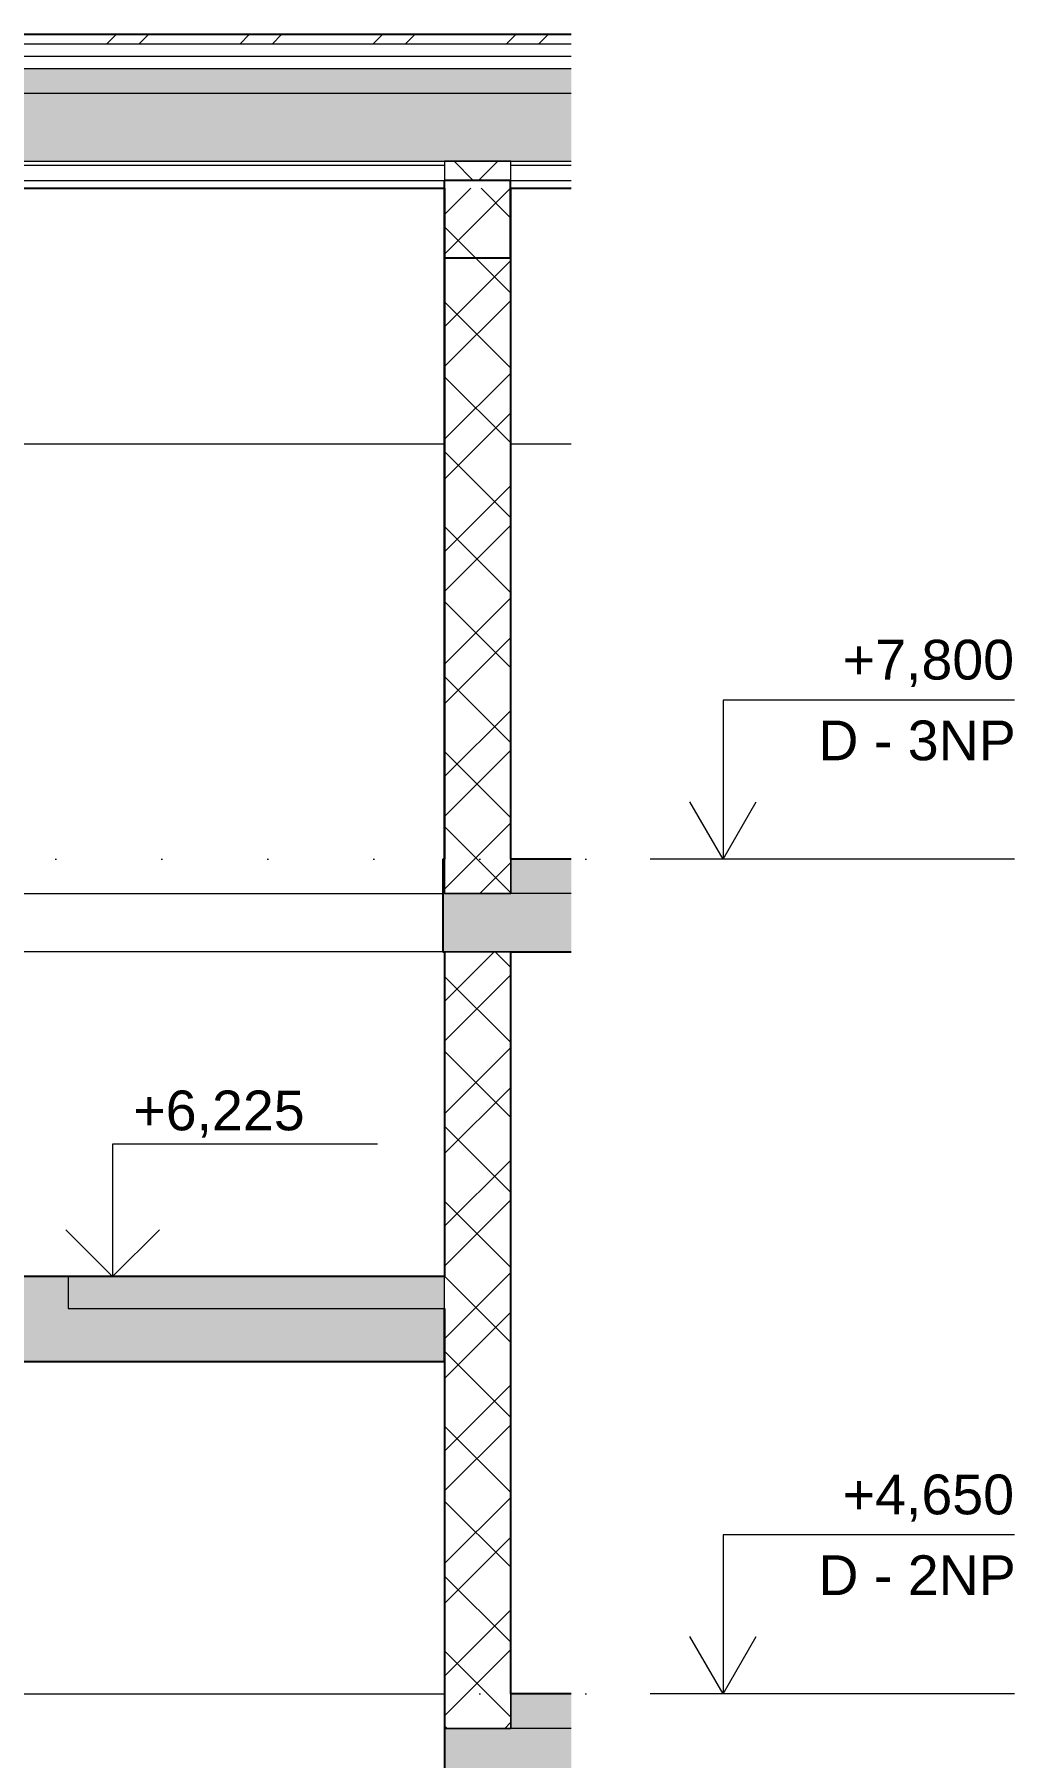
# Model space of a CAD drawing. Header units: millimetres. Extents: x 51291 to 245431, y -8645 to 72638.
# Drawn here: x 241733 to 245431, y 4410 to 10912 of the extents above; entities that cross this region are included whole.
import ezdxf

# ---------------------------------------------------------------- set-up
doc = ezdxf.new("R2010")
doc.units = ezdxf.units.MM
doc.linetypes.add('HA_Dot-S4mm', pattern=[400, 0, -400])
for name, color, linetype, lineweight in [('A-DETL-____-OTLN', 9, 'Continuous', 25), ('A-DETL-____-THIN', 9, 'Continuous', 9), ('A-DETL-GENF-OTLN', 9, 'Continuous', 9), ('A-FLOR-____-MCUT', 9, 'Continuous', 25), ('A-FLOR-____-OTLN', 9, 'Continuous', 9), ('A-FLOR-____-PATT', 9, 'Continuous', 25), ('A-FLOR-LEVL-OTLN', 9, 'Continuous', 9), ('A-ROOF-____-MCUT', 9, 'Continuous', 25), ('A-ROOF-____-PATT', 9, 'Continuous', 25), ('A-WALL-____-MCUT', 9, 'Continuous', 25), ('A-WALL-____-OTLN', 9, 'Continuous', 9), ('A-WALL-____-PATT', 9, 'Continuous', 25), ('G-____-____-DIMS', 9, 'Continuous', 5), ('I-WALL-____-MCUT', 9, 'Continuous', 25), ('S-STRS-____-MCUT', 9, 'Continuous', 25), ('S-STRS-____-OTLN', 9, 'Continuous', 9)]:
    doc.layers.add(name, color=color, linetype=linetype, lineweight=lineweight)
doc.styles.add('Arial_1', font='arial.ttf', dxfattribs={"height": 150})
pattern_1 = [(45, (-4371.95, 1865.4), (-212.132, 212.132), []), (45, (-4221.95, 1865.4), (-212.132, 212.132), []), (315, (-4371.95, 1865.4), (141.4214, 141.4214), [])]
pattern_2 = [(0, (-4371.95, 1865.4), (117.188, 67.658), [78.125, -156.25]), (120, (-4371.95, 1865.4), (-117.18705, 67.65792), [78.125, -156.25]), (60, (-4371.95, 1865.4), (0.00045, 135.31679), [0, -156.25, 78.125, 0])]

# ---------------------------------------------------------------- blocks, each defined once
blk = doc.blocks.new('VĚNEC OSA D3-D4 - VĚNEC OSA D3-D4-2037886-ŘEZ H-H OBJEKT D')
at = {"layer": 'A-FLOR-____-MCUT', "color": 10}
for p, q in [((12466.9, 10361.1), (12216.9, 10361.1)), ((12216.9, 10361.1), (12216.9, 10069.4)), ((12466.9, 10069.4), (12466.9, 10361.1)), ((12216.9, 10069.4), (12466.9, 10069.4))]:
    blk.add_line(p, q, dxfattribs=at)
at = {"layer": 'A-FLOR-____-OTLN', "color": 250}
for p, q in [((12216.9, 9184), (12216.9, 10069.4)), ((12216.9, 9184), (12218.2, 9184)), ((12216.9, 7800), (12216.9, 9184))]:
    blk.add_line(p, q, dxfattribs=at)
blk = doc.blocks.new('185-01_OBJEKT D_Central_rvt-4-ŘEZ H-H OBJEKT D')
at = {"layer": 'A-FLOR-____-PATT', "lineweight": 5}
h = blk.add_hatch(color=7, dxfattribs=at)
h.paths.add_polyline_path([(3021.7, 7670), (3898.3, 7670), (3898.2, 7800), (3021.7, 7800), (3021.7, 7681.9)])
h.paths.add_polyline_path([(12216.9, 7670), (12218.2, 7670), (12218.2, 7800), (12211, 7799.7), (12211, 7670)])
h.paths.add_polyline_path([(7858.9, 7670), (7998, 7670), (7998, 7800), (6518.2, 7800), (6518.2, 7670), (7848.2, 7670)])
h.paths.add_polyline_path([(12696.2, 7670), (12696.2, 7800), (12468.2, 7800), (12468.2, 7670)])
at = {"layer": 'A-FLOR-____-PATT', "lineweight": 9}
h = blk.add_hatch(color=254, dxfattribs=at)
h.paths.add_polyline_path([(12218.2, 7450), (12696.2, 7450), (12696.2, 7670), (12211, 7670), (12211, 7450), (12218.2, 7450)])
h.paths.add_polyline_path([(6518.2, 7450), (6518.2, 7450), (8138, 7450), (8138, 7670), (6518.2, 7670), (6518.2, 7632.6)])
h.paths.add_polyline_path([(4148.2, 7450), (4148.3, 7450), (4148.3, 7670), (3021.7, 7670), (3021.7, 7450), (4023.2, 7450)])
at = {"layer": 'A-FLOR-____-PATT', "lineweight": 5}
h = blk.add_hatch(color=7, dxfattribs=at)
h.paths.add_polyline_path([(12468.2, 4520), (12696.2, 4520), (12696.2, 4650), (12468.2, 4650), (12468.2, 4520)])
h.paths.add_polyline_path([(3021.7, 4520), (3898.2, 4520), (3898.2, 4650), (3021.7, 4650), (3021.7, 4532.4)])
h.paths.add_polyline_path([(6518.2, 4520), (6518.2, 4520), (7998, 4520), (7998, 4650), (6518.2, 4650), (6518.2, 4573.8)])
at = {"layer": 'A-FLOR-____-PATT', "lineweight": 9}
h = blk.add_hatch(color=254, dxfattribs=at)
h.paths.add_polyline_path([(6848.2, 4300), (8138, 4300), (8138, 4520), (6518.2, 4520), (6518.2, 4300), (6649.6, 4300)])
h.paths.add_polyline_path([(12218.2, 4300), (12696.2, 4300), (12696.2, 4520), (12218.2, 4520), (12218.2, 4300)])
h.paths.add_polyline_path([(3948.2, 4300), (4148.2, 4300), (4148.2, 4520), (3021.7, 4520), (3021.7, 4300), (3948, 4300)])
at = {"layer": 'A-ROOF-____-PATT', "lineweight": 5}
h = blk.add_hatch(dxfattribs=at)
h.set_pattern_fill('FP_53', color=8, style=0, pattern_type=2)
h.set_pattern_definition([(45, (-4371.95, 1865.4), (-251.447, 251.447), []), (45, (-4371.95, 2246.4), (-251.447, 251.447), [])])
h.paths.add_polyline_path([(12696.2, 10876.9), (12696.2, 10911.9), (9348.5, 10911.9), (9348.5, 10876.9), (10277.6, 10876.9)])
h.paths.add_polyline_path([(3698.3, 10876.9), (3698.3, 10911.9), (3021.7, 10911.9), (3021.7, 10876.9), (3626.3, 10876.9)])
h = blk.add_hatch(dxfattribs=at)
h.set_pattern_fill('FP_51', color=50, style=0, pattern_type=2)
h.set_pattern_definition(pattern_2)
h.paths.add_polyline_path([(12696.2, 10690.2), (12696.2, 10783.5), (9148.5, 10783.5), (9148.5, 10690.2), (10277.6, 10690.2)])
h.paths.add_polyline_path([(3898.3, 10690.2), (3898.3, 10783.6), (3021.7, 10783.6), (3021.7, 10690.2), (3713.3, 10690.2)])
h = blk.add_hatch(dxfattribs=at)
h.set_pattern_fill('FP_51', color=50, style=0, pattern_type=2)
h.set_pattern_definition(pattern_2)
h.paths.add_polyline_path([(12468.2, 10433.5), (12696.2, 10433.5), (12696.2, 10690.2), (9148.5, 10690.2), (9148.5, 10433.6), (12218.2, 10433.5)])
h.paths.add_polyline_path([(3898.3, 10433.6), (3898.3, 10690.2), (3021.7, 10690.2), (3021.7, 10433.6), (3713.3, 10433.6)])
at = {"layer": 'A-WALL-____-PATT', "lineweight": 5}
h = blk.add_hatch(dxfattribs=at)
h.set_pattern_fill('FP_50', color=8, style=0, pattern_type=2)
h.set_pattern_definition(pattern_1)
h.paths.add_polyline_path([(12468.2, 7670), (12468.2, 10331.5), (12218.2, 10331.5), (12218.2, 7670), (12466.9, 7670)])
h.paths.add_polyline_path([(12468.2, 10331.5), (12468.2, 10433.5), (12218.2, 10433.5), (12218.2, 10361.1), (12466.9, 10360.5), (12466.9, 10331.5)])
h = blk.add_hatch(dxfattribs=at)
h.set_pattern_fill('FP_50', color=8, style=0, pattern_type=2)
h.set_pattern_definition(pattern_1)
h.paths.add_polyline_path([(12218.2, 4520), (12218.2, 4520), (12468.2, 4520), (12468.2, 7450), (12218.2, 7450), (12218.2, 4610.3)])
at = {"layer": 'S-STRS-____-OTLN'}
blk.add_hatch(color=256, dxfattribs=at).paths.add_polyline_path([(12218.2, 5905), (12218.2, 6105), (11018.2, 6105), (11018.2, 5905)])
at = {"layer": 'A-FLOR-____-MCUT', "color": 10}
for p, q in [((12218.2, 7800), (12211, 7800)), ((12211, 7800), (12211, 7450)), ((12696.2, 7800), (12468.2, 7800)), ((12211, 7450), (12218.2, 7450)), ((12468.2, 7450), (12696.2, 7450)), ((12696.2, 4650), (12468.2, 4650)), ((12218.2, 4520), (12218.2, 4300))]:
    blk.add_line(p, q, dxfattribs=at)
at = {"layer": 'A-FLOR-____-MCUT', "color": 250, "lineweight": 9}
for p, q in [((12218.2, 7670), (12218.2, 7800)), ((12468.2, 7800), (12468.2, 7670)), ((12218.2, 7670), (12211, 7670)), ((12468.2, 7670), (12218.2, 7670)), ((12696.2, 7670), (12468.2, 7670)), ((12218.2, 7450), (12468.2, 7450)), ((12468.2, 4650), (12468.2, 4520)), ((12468.2, 4520), (12218.2, 4520)), ((12696.2, 4520), (12468.2, 4520))]:
    blk.add_line(p, q, dxfattribs=at)
at = {"layer": 'A-FLOR-____-OTLN', "color": 250}
for p, q in [((12211, 7450), (10568.6, 7450)), ((10038.2, 4650), (12218.2, 4650))]:
    blk.add_line(p, q, dxfattribs=at)
at = {"layer": 'A-ROOF-____-MCUT', "color": 10}
for p, q in [((12696.2, 10911.9), (9348.5, 10911.9)), ((9148.5, 10331.5), (12218.2, 10331.5)), ((12468.2, 10331.5), (12696.2, 10331.5))]:
    blk.add_line(p, q, dxfattribs=at)
at = {"layer": 'A-ROOF-____-MCUT', "color": 250, "lineweight": 9}
for p, q in [((9348.5, 10876.9), (12696.2, 10876.9)), ((9348.5, 10830.2), (12696.2, 10830.2)), ((9348.5, 10783.5), (12696.2, 10783.5)), ((9148.5, 10690.2), (12696.2, 10690.2)), ((9148.5, 10433.6), (12218.2, 10433.5)), ((9148.5, 10419), (12218.2, 10419)), ((12218.2, 10433.5), (12468.2, 10433.5)), ((12468.2, 10433.5), (12696.2, 10433.5)), ((12468.2, 10419), (12696.2, 10419)), ((9148.5, 10360.6), (12218.2, 10360.6)), ((12468.2, 10360.6), (12696.2, 10360.6))]:
    blk.add_line(p, q, dxfattribs=at)
at = {"layer": 'A-WALL-____-MCUT', "color": 250, "lineweight": 9}
for p, q in [((12468.2, 10433.5), (12218.2, 10433.5)), ((12218.2, 10433.5), (12218.2, 10419)), ((12218.2, 10419), (12218.2, 10360.6)), ((12468.2, 10419), (12468.2, 10433.5)), ((12468.2, 10360.6), (12468.2, 10419)), ((12218.2, 10360.6), (12218.2, 10331.5)), ((12468.2, 10331.5), (12468.2, 10360.6)), ((12218.2, 7800), (12218.2, 7670)), ((12468.2, 7670), (12468.2, 7800)), ((12218.2, 7670), (12468.2, 7670)), ((12468.2, 7450), (12218.2, 7450)), ((12468.2, 4520), (12468.2, 4650)), ((12218.2, 4520), (12468.2, 4520))]:
    blk.add_line(p, q, dxfattribs=at)
at = {"layer": 'A-WALL-____-MCUT', "color": 10}
blk.add_line((12218.2, 4650), (12218.2, 4520), dxfattribs=at)
at = {"layer": 'A-WALL-____-OTLN', "color": 250}
for p, q in [((12216.9, 9366.4), (9148.5, 9366.4)), ((12696.2, 9366.4), (12468.2, 9366.4)), ((10246.2, 7670), (12211, 7670)), ((10038.2, 4650), (12218.2, 4650))]:
    blk.add_line(p, q, dxfattribs=at)
at = {"layer": 'I-WALL-____-MCUT', "color": 10}
for p, q in [((12218.2, 10331.5), (12218.2, 7800)), ((12468.2, 7800), (12468.2, 10331.5)), ((12218.2, 7450), (12218.2, 6225)), ((12468.2, 4650), (12468.2, 7450)), ((12218.2, 6105), (12218.2, 4650))]:
    blk.add_line(p, q, dxfattribs=at)
at = {"layer": 'S-STRS-____-MCUT', "color": 10}
for p, q in [((12218.2, 5905), (12218.2, 6105)), ((11018.2, 5905), (12218.2, 5905))]:
    blk.add_line(p, q, dxfattribs=at)
at = {"layer": 'A-FLOR-____-OTLN', "color": 250, "lineweight": 9}
blk.add_blockref('VĚNEC OSA D3-D4 - VĚNEC OSA D3-D4-2037886-ŘEZ H-H OBJEKT D', (0, 0), dxfattribs=at)
blk = doc.blocks.new('Level - Generic Level-367061-ŘEZ H-H OBJEKT D')
at = {"layer": 'A-FLOR-LEVL-OTLN'}
for p, q in [((14368.8, 2100), (13268.8, 2100)), ((13268.8, 2100), (13268.8, 1500)), ((13268.8, 1500), (13143.8, 1716.5)), ((13268.8, 1500), (13393.8, 1716.5)), ((14368.8, 1500), (12993.8, 1500))]:
    blk.add_line(p, q, dxfattribs=at)
blk = doc.blocks.new('Spot Elevations - Default-792506-ŘEZ H-H OBJEKT D')
at = {"layer": 'G-____-____-DIMS', "lineweight": 9}
for p, q in [((11965.5, 3575), (10965.5, 3575)), ((10965.5, 3575), (10965.5, 3075)), ((10788.7, 3251.8), (10965.5, 3075)), ((10965.5, 3075), (11142.2, 3251.8))]:
    blk.add_line(p, q, dxfattribs=at)

msp = doc.modelspace()

# ---------------------------------------------------------------- hatches: boundary and pattern name
at = {"layer": 'A-DETL-GENF-OTLN'}
for points in [[(241732.5, 5905), (242080.4, 5905), (242080.4, 6105), (241860.4, 6105), (241860.4, 6225), (241580.4, 6225), (241580.4, 5905)], [(242728.8, 6105), (243280.4, 6105), (243280.4, 6225), (241860.4, 6225), (241860.4, 6105), (242080.4, 6105)]]:
    msp.add_hatch(color=254, dxfattribs=at).paths.add_polyline_path(points)

# ---------------------------------------------------------------- linework, layer by layer
at = {"layer": 'A-DETL-____-OTLN'}
for p, q in [((241860.4, 6225), (241580.4, 6225)), ((243280.4, 6225), (241860.4, 6225)), ((241580.4, 5905), (242080.4, 5905))]:
    msp.add_line(p, q, dxfattribs=at)
at = {"layer": 'A-DETL-____-THIN'}
for p, q in [((241860.4, 6225), (241860.4, 6105)), ((243280.4, 6105), (243280.4, 6225)), ((241860.4, 6105), (243280.4, 6105))]:
    msp.add_line(p, q, dxfattribs=at)
at = {"layer": 'A-FLOR-LEVL-OTLN', "linetype": 'HA_Dot-S4mm', "lineweight": 5}
for p, q in [((233410.8, 7800), (244331, 7800)), ((233410.8, 4650), (244331, 4650))]:
    msp.add_line(p, q, dxfattribs=at)

# ---------------------------------------------------------------- block references
at = {"lineweight": 5}
msp.add_blockref('185-01_OBJEKT D_Central_rvt-4-ŘEZ H-H OBJEKT D', (231062.2, 0), dxfattribs=at)
at = {"layer": 'A-FLOR-LEVL-OTLN'}
for p in [(231062.2, 6300), (231062.2, 3150)]:
    msp.add_blockref('Level - Generic Level-367061-ŘEZ H-H OBJEKT D', p, dxfattribs=at)
at = {"layer": 'G-____-____-DIMS', "lineweight": 9}
msp.add_blockref('Spot Elevations - Default-792506-ŘEZ H-H OBJEKT D', (231062.2, 3150), dxfattribs=at)

# ---------------------------------------------------------------- texts
at = {"layer": 'A-FLOR-LEVL-OTLN', "lineweight": 5, "char_height": 150, "attachment_point": 1, "style": 'Arial_1'}
for s, insert, width in [('+7,800', (244782.6, 8627.7), 801.687), ('D - 3NP', (244690.6, 8323.1), 913.924), ('+4,650', (244782.6, 5477.7), 801.687), ('D - 2NP', (244690.6, 5173.1), 913.924)]:
    msp.add_mtext(s, dxfattribs=dict(at, insert=insert, width=width))

# ---------------------------------------------------------------- next in the draw order: texts
at = {"layer": 'G-____-____-DIMS', "lineweight": 9, "insert": (242105.6, 6926.8), "char_height": 150, "width": 773.133, "attachment_point": 1, "line_spacing_factor": 0.941778, "style": 'Arial_1', "bg_fill": 3, "box_fill_scale": 1.25, "bg_fill_color": 256, "bg_fill_true_color": 13158600, "bg_fill_transparency": 0}
msp.add_mtext('+6,225', dxfattribs=at)

doc.saveas('drawing.dxf')
